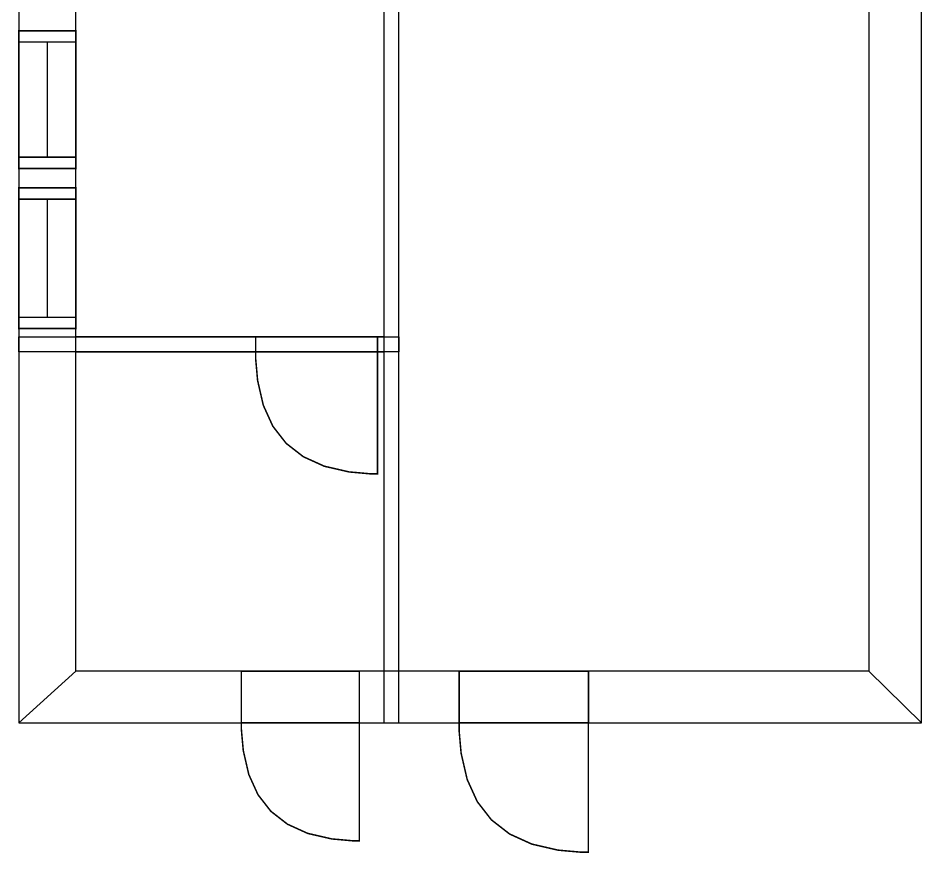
# Model space of a CAD drawing. Extents: x 0.7 to 17.1, y 0 to 17.2.
# Drawn here: x 10.02 to 16.28, y 0 to 5.78 of the extents above; entities that cross this region are included whole.
import ezdxf

# ---------------------------------------------------------------- set-up
doc = ezdxf.new("R2010")
doc.units = 0
doc.layers.get('0').update_dxf_attribs({"linetype": 'CONTINUOUS'})

msp = doc.modelspace()

# ---------------------------------------------------------------- linework, layer by layer
at = {"color": 0}
for points, const_width in [([(16.2765, 0.89904), (16.2765, 17.2061), (15.9119, 16.8479), (15.9119, 1.25651), (16.2765, 0.89904)], 0.00208), ([(10.0235, 7.95817), (10.0235, 0.89904), (10.4194, 1.25651), (10.4194, 8.3464), (10.0235, 7.95817)], 0.00208), ([(12.5513, 8.24224), (12.5513, 0.89904), (12.6554, 0.89904), (12.6554, 8.3464), (12.5513, 8.24224)], 0.00208), ([(10.0235, 5.69456), (10.4194, 5.69456), (10.4194, 4.74018), (10.0235, 4.74018), (10.0235, 5.69456)], 0.01042), ([(10.0235, 5.69456), (10.4194, 5.69456), (10.4194, 4.74018), (10.0235, 4.74018), (10.0235, 5.69456)], 0.01042), ([(10.0235, 4.60558), (10.4194, 4.60558), (10.4194, 3.63081), (10.0235, 3.63081), (10.0235, 4.60558)], 0.01042), ([(10.0235, 4.60558), (10.4194, 4.60558), (10.4194, 3.63081), (10.0235, 3.63081), (10.0235, 4.60558)], 0.01042), ([(10.0235, 3.57286), (12.6554, 3.57286), (12.6554, 3.46869), (10.0235, 3.46869), (10.0235, 3.57286)], 0.00208), ([(11.6643, 3.57286), (12.5085, 3.57286), (12.5085, 3.46869), (11.6643, 3.46869), (11.6643, 3.57286)], 0.01042), ([(11.6643, 3.57286), (12.5085, 3.57286), (12.5085, 3.46869), (11.6643, 3.46869), (11.6643, 3.57286)], 0.01042), ([(11.6643, 3.46869), (11.6643, 3.41928), (11.6775, 3.27089), (11.717, 3.09939), (11.7829, 2.95432), (11.8753, 2.83561), (11.994, 2.74328), (12.1391, 2.67736), (12.3105, 2.63781), (12.459, 2.62457), (12.5085, 2.62457), (12.5085, 3.46869), (11.6643, 3.46869)], 0.01042), ([(10.0235, 0.89904), (16.2765, 0.89904), (15.9119, 1.25651), (10.4194, 1.25651), (10.0235, 0.89904)], 0.00208), ([(11.5653, 1.25651), (12.3818, 1.25651), (12.3818, 0.89904), (11.5653, 0.89904), (11.5653, 1.25651)], 0.01042), ([(11.5653, 1.25651), (12.3818, 1.25651), (12.3818, 0.89904), (11.5653, 0.89904), (11.5653, 1.25651)], 0.01042), ([(13.0731, 1.25651), (13.9686, 1.25651), (13.9686, 0.89904), (13.0731, 0.89904), (13.0731, 1.25651)], 0.01042), ([(13.0731, 1.25651), (13.9686, 1.25651), (13.9686, 0.89904), (13.0731, 0.89904), (13.0731, 1.25651)], 0.01042), ([(11.5653, 0.89904), (11.5653, 0.85124), (11.5781, 0.70768), (11.6163, 0.54183), (11.6801, 0.40153), (11.7694, 0.28673), (11.8842, 0.19743), (12.0245, 0.13363), (12.1904, 0.09538), (12.3339, 0.08257), (12.3818, 0.08257), (12.3818, 0.89904), (11.5653, 0.89904)], 0.01042), ([(13.0731, 0.89904), (13.0731, 0.84657), (13.0871, 0.68918), (13.1291, 0.50727), (13.1991, 0.35335), (13.297, 0.22743), (13.4229, 0.1295), (13.5768, 0.05952), (13.7587, 0.01752), (13.9161, 0.00353), (13.9686, 0.00353), (13.9686, 0.89904), (13.0731, 0.89904)], 0.01042)]:
    msp.add_lwpolyline(points, close=True, dxfattribs=dict(at, const_width=const_width))
for points in [[(16.2765, 0.89904), (16.2765, 17.2061), (15.9119, 16.8479), (15.9119, 1.25651), (16.2765, 0.89904)], [(10.0235, 7.95817), (10.0235, 0.89904), (10.4194, 1.25651), (10.4194, 8.3464), (10.0235, 7.95817)], [(12.5513, 8.24224), (12.5513, 0.89904), (12.6554, 0.89904), (12.6554, 8.3464), (12.5513, 8.24224)], [(10.0235, 3.57286), (12.6554, 3.57286), (12.6554, 3.46869), (10.0235, 3.46869), (10.0235, 3.57286)], [(10.0235, 0.89904), (16.2765, 0.89904), (15.9119, 1.25651), (10.4194, 1.25651), (10.0235, 0.89904)]]:
    msp.add_lwpolyline(points, close=True, dxfattribs=at)
at = {"color": 7, "const_width": 0.00208}
for points in [[(10.4194, 8.24224), (12.5513, 8.24224), (12.5513, 3.57286), (10.4194, 3.57286), (10.4194, 8.24224)], [(12.6554, 6.52914), (15.9119, 6.52914), (15.9119, 1.25651), (12.6554, 1.25651), (12.6554, 6.52914)], [(10.4194, 3.46869), (12.5513, 3.46869), (12.5513, 1.25651), (10.4194, 1.25651), (10.4194, 3.46869)]]:
    msp.add_lwpolyline(points, close=True, dxfattribs=at)
at = {"color": 7}
for points in [[(10.4194, 8.24224), (12.5513, 8.24224), (12.5513, 3.57286), (10.4194, 3.57286), (10.4194, 8.24224)], [(12.6554, 6.52914), (15.9119, 6.52914), (15.9119, 1.25651), (12.6554, 1.25651), (12.6554, 6.52914)], [(10.0235, 5.69456), (10.4194, 5.69456), (10.4194, 4.74018), (10.0235, 4.74018), (10.0235, 5.69456)], [(10.0235, 5.69456), (10.4194, 5.69456), (10.4194, 4.74018), (10.0235, 4.74018), (10.0235, 5.69456)], [(10.0235, 4.60558), (10.4194, 4.60558), (10.4194, 3.63081), (10.0235, 3.63081), (10.0235, 4.60558)], [(10.0235, 4.60558), (10.4194, 4.60558), (10.4194, 3.63081), (10.0235, 3.63081), (10.0235, 4.60558)], [(11.6643, 3.57286), (12.5085, 3.57286), (12.5085, 3.46869), (11.6643, 3.46869), (11.6643, 3.57286)], [(11.6643, 3.57286), (12.5085, 3.57286), (12.5085, 3.46869), (11.6643, 3.46869), (11.6643, 3.57286)], [(10.4194, 3.46869), (12.5513, 3.46869), (12.5513, 1.25651), (10.4194, 1.25651), (10.4194, 3.46869)], [(11.5653, 1.25651), (12.3818, 1.25651), (12.3818, 0.89904), (11.5653, 0.89904), (11.5653, 1.25651)], [(11.5653, 1.25651), (12.3818, 1.25651), (12.3818, 0.89904), (11.5653, 0.89904), (11.5653, 1.25651)], [(13.0731, 1.25651), (13.9686, 1.25651), (13.9686, 0.89904), (13.0731, 0.89904), (13.0731, 1.25651)], [(13.0731, 1.25651), (13.9686, 1.25651), (13.9686, 0.89904), (13.0731, 0.89904), (13.0731, 1.25651)]]:
    msp.add_lwpolyline(points, close=True, dxfattribs=at)
at = {"color": 0, "const_width": 0.01042}
for points in [[(10.0235, 5.61643), (10.4194, 5.61643)], [(10.2215, 5.61643), (10.2215, 4.81831)], [(10.0235, 4.81831), (10.4194, 4.81831)], [(10.0235, 4.52746), (10.4194, 4.52746)], [(10.2215, 4.52746), (10.2215, 3.70893)], [(10.0235, 3.70893), (10.4194, 3.70893)]]:
    msp.add_lwpolyline(points, dxfattribs=at)

doc.saveas('drawing.dxf')
